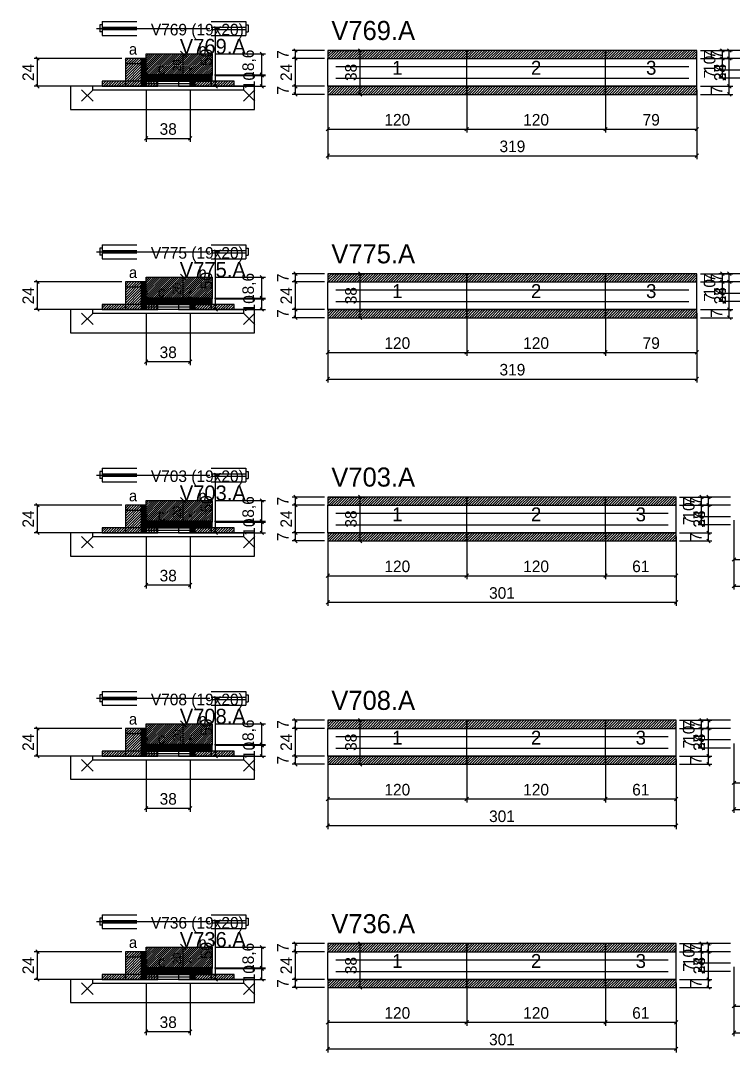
# Model space of a CAD drawing. Extents: x -9000 to 3070, y -6649 to 1250.
# Drawn here: x -69 to 548, y -6649 to -5757 of the extents above; entities that cross this region are included whole.
import ezdxf
from ezdxf.enums import TextEntityAlignment as Align

# ---------------------------------------------------------------- set-up
doc = ezdxf.new("R2010")
doc.units = 0
for name, color, linetype in [('5', 5, 'Continuous'), ('BARRA_ANCORAGEM', 126, 'Continuous'), ('barrote', 126, 'Continuous'), ('CONCRETO', 251, 'Continuous'), ('COTA', 241, 'Continuous'), ('Cota Seção (2x)', 241, 'Continuous'), ('detalhes', 7, 'Continuous'), ('Hachura', 251, 'Continuous'), ('HACHURACONCRETO', 251, 'Continuous'), ('Madeira', 126, 'Continuous'), ('NOMENCLATURA', 7, 'Continuous'), ('Painéis', 200, 'Continuous'), ('presilha', 224, 'Continuous'), ('SARR_2.2x7', 40, 'Continuous'), ('SARRAFO_2_2X7', 40, 'Continuous'), ('SCO-___-LAJ', 224, 'Continuous'), ('TENSOR', 224, 'Continuous'), ('Texto Seção', 7, 'Continuous')]:
    doc.layers.add(name, color=color, linetype=linetype)
doc.dimstyles.new('PAINEL', dxfattribs={"dimtxt": 10, "dimasz": 3, "dimexe": 3, "dimexo": 3, "dimgap": 3, "dimtad": 1, "dimblk": 'OBLIQUE', "dimblk1": 'OBLIQUE', "dimcen": 2.5, "dimclrd": 4, "dimclre": 4, "dimclrt": 240, "dimazin": 3, "dimtfac": 1, "dimtmove": 0, "dimatfit": 3})
doc.dimstyles.new('SECAO2X', dxfattribs={"dimtxt": 7, "dimasz": 5, "dimexe": 3, "dimexo": 3, "dimgap": 2, "dimtad": 3, "dimblk": 'OBLIQUE', "dimblk1": 'OBLIQUE', "dimcen": 2.5, "dimclrd": 4, "dimclre": 4, "dimclrt": 1, "dimazin": 3, "dimtfac": 1, "dimtmove": 0, "dimatfit": 3})

# ---------------------------------------------------------------- blocks, each defined once
blk = doc.blocks.new('PAR_ESQ')
for p, q in [((-1, -1), (1, 1)), ((-1, 1), (1, -1))]:
    blk.add_line(p, q)
blk = doc.blocks.new('PAR_FUNDO_ESQ')
for p, q in [((-1, -1), (1, 1)), ((-1, 1), (1, -1))]:
    blk.add_line(p, q)
blk = doc.blocks.new('PAR_FUNDO_DIR')
for p, q in [((-1, -1), (1, 1)), ((-1, 1), (1, -1))]:
    blk.add_line(p, q)
blk = doc.blocks.new('par_int_esq')
for p, q in [((-1, -1), (1, 1)), ((-1, 1), (1, -1))]:
    blk.add_line(p, q)
blk = doc.blocks.new('par_int_dir')
for p, q in [((-1, -1), (1, 1)), ((-1, 1), (1, -1))]:
    blk.add_line(p, q)
blk = doc.blocks.new('_OBLIQUE')
at = {"color": 0, "linetype": 'BYBLOCK'}
blk.add_line((-0.5, -0.5), (0.5, 0.5), dxfattribs=at)

msp = doc.modelspace()

# ---------------------------------------------------------------- hatches: boundary and pattern name
at = {"layer": 'COTA'}
h = msp.add_hatch(dxfattribs=at)
h.set_pattern_fill('ANSI31', scale=0.4)
h.paths.add_polyline_path([(40, -5806), (40, -5786), (97, -5786), (97, -5804.6), (78, -5804.6), (78, -5806)])
h = msp.add_hatch(dxfattribs=at)
h.set_pattern_fill('ANSI31', scale=0.5)
h.paths.add_polyline_path([(197, -5790), (317, -5790), (317, -5783), (197, -5783)])
h = msp.add_hatch(dxfattribs=at)
h.set_pattern_fill('ANSI31', scale=0.5)
h.paths.add_polyline_path([(317, -5790), (437, -5790), (437, -5783), (317, -5783)])
h = msp.add_hatch(dxfattribs=at)
h.set_pattern_fill('ANSI31', scale=0.5)
h.paths.add_polyline_path([(437, -5790), (516, -5790), (516, -5783), (437, -5783)])
h = msp.add_hatch(dxfattribs=at)
h.set_pattern_fill('ANSI31', scale=0.5)
h.paths.add_polyline_path([(197, -5821), (317, -5821), (317, -5814), (197, -5814)])
h = msp.add_hatch(dxfattribs=at)
h.set_pattern_fill('ANSI31', scale=0.5)
h.paths.add_polyline_path([(317, -5821), (437, -5821), (437, -5814), (317, -5814)])
h = msp.add_hatch(dxfattribs=at)
h.set_pattern_fill('ANSI31', scale=0.5)
h.paths.add_polyline_path([(437, -5821), (516, -5821), (516, -5814), (437, -5814)])
h = msp.add_hatch(dxfattribs=at)
h.set_pattern_fill('ANSI31', scale=0.4)
h.paths.add_polyline_path([(40, -5999), (40, -5979), (97, -5979), (97, -5997.6), (78, -5997.6), (78, -5999)])
h = msp.add_hatch(dxfattribs=at)
h.set_pattern_fill('ANSI31', scale=0.5)
h.paths.add_polyline_path([(197, -5983), (317, -5983), (317, -5976), (197, -5976)])
h = msp.add_hatch(dxfattribs=at)
h.set_pattern_fill('ANSI31', scale=0.5)
h.paths.add_polyline_path([(317, -5983), (437, -5983), (437, -5976), (317, -5976)])
h = msp.add_hatch(dxfattribs=at)
h.set_pattern_fill('ANSI31', scale=0.5)
h.paths.add_polyline_path([(437, -5983), (516, -5983), (516, -5976), (437, -5976)])
h = msp.add_hatch(dxfattribs=at)
h.set_pattern_fill('ANSI31', scale=0.5)
h.paths.add_polyline_path([(197, -6014), (317, -6014), (317, -6007), (197, -6007)])
h = msp.add_hatch(dxfattribs=at)
h.set_pattern_fill('ANSI31', scale=0.5)
h.paths.add_polyline_path([(317, -6014), (437, -6014), (437, -6007), (317, -6007)])
h = msp.add_hatch(dxfattribs=at)
h.set_pattern_fill('ANSI31', scale=0.5)
h.paths.add_polyline_path([(437, -6014), (516, -6014), (516, -6007), (437, -6007)])
h = msp.add_hatch(dxfattribs=at)
h.set_pattern_fill('ANSI31', scale=0.5)
h.paths.add_polyline_path([(197, -6176), (317, -6176), (317, -6169), (197, -6169)])
h = msp.add_hatch(dxfattribs=at)
h.set_pattern_fill('ANSI31', scale=0.5)
h.paths.add_polyline_path([(317, -6176), (437, -6176), (437, -6169), (317, -6169)])
h = msp.add_hatch(dxfattribs=at)
h.set_pattern_fill('ANSI31', scale=0.5)
h.paths.add_polyline_path([(437, -6176), (498, -6176), (498, -6169), (437, -6169)])
h = msp.add_hatch(dxfattribs=at)
h.set_pattern_fill('ANSI31', scale=0.4)
h.paths.add_polyline_path([(40, -6192), (40, -6172), (97, -6172), (97, -6190.6), (78, -6190.6), (78, -6192)])
h = msp.add_hatch(dxfattribs=at)
h.set_pattern_fill('ANSI31', scale=0.5)
h.paths.add_polyline_path([(197, -6207), (317, -6207), (317, -6200), (197, -6200)])
h = msp.add_hatch(dxfattribs=at)
h.set_pattern_fill('ANSI31', scale=0.5)
h.paths.add_polyline_path([(317, -6207), (437, -6207), (437, -6200), (317, -6200)])
h = msp.add_hatch(dxfattribs=at)
h.set_pattern_fill('ANSI31', scale=0.5)
h.paths.add_polyline_path([(437, -6207), (498, -6207), (498, -6200), (437, -6200)])
h = msp.add_hatch(dxfattribs=at)
h.set_pattern_fill('ANSI31', scale=0.4)
h.paths.add_polyline_path([(40, -6385), (40, -6365), (97, -6365), (97, -6383.6), (78, -6383.6), (78, -6385)])
h = msp.add_hatch(dxfattribs=at)
h.set_pattern_fill('ANSI31', scale=0.5)
h.paths.add_polyline_path([(197, -6369), (317, -6369), (317, -6362), (197, -6362)])
h = msp.add_hatch(dxfattribs=at)
h.set_pattern_fill('ANSI31', scale=0.5)
h.paths.add_polyline_path([(317, -6369), (437, -6369), (437, -6362), (317, -6362)])
h = msp.add_hatch(dxfattribs=at)
h.set_pattern_fill('ANSI31', scale=0.5)
h.paths.add_polyline_path([(437, -6369), (498, -6369), (498, -6362), (437, -6362)])
h = msp.add_hatch(dxfattribs=at)
h.set_pattern_fill('ANSI31', scale=0.5)
h.paths.add_polyline_path([(197, -6400), (317, -6400), (317, -6393), (197, -6393)])
h = msp.add_hatch(dxfattribs=at)
h.set_pattern_fill('ANSI31', scale=0.5)
h.paths.add_polyline_path([(317, -6400), (437, -6400), (437, -6393), (317, -6393)])
h = msp.add_hatch(dxfattribs=at)
h.set_pattern_fill('ANSI31', scale=0.5)
h.paths.add_polyline_path([(437, -6400), (498, -6400), (498, -6393), (437, -6393)])
h = msp.add_hatch(dxfattribs=at)
h.set_pattern_fill('ANSI31', scale=0.4)
h.paths.add_polyline_path([(40, -6578), (40, -6558), (97, -6558), (97, -6576.6), (78, -6576.6), (78, -6578)])
h = msp.add_hatch(dxfattribs=at)
h.set_pattern_fill('ANSI31', scale=0.5)
h.paths.add_polyline_path([(197, -6562), (317, -6562), (317, -6555), (197, -6555)])
h = msp.add_hatch(dxfattribs=at)
h.set_pattern_fill('ANSI31', scale=0.5)
h.paths.add_polyline_path([(317, -6562), (437, -6562), (437, -6555), (317, -6555)])
h = msp.add_hatch(dxfattribs=at)
h.set_pattern_fill('ANSI31', scale=0.5)
h.paths.add_polyline_path([(437, -6562), (498, -6562), (498, -6555), (437, -6555)])
h = msp.add_hatch(dxfattribs=at)
h.set_pattern_fill('ANSI31', scale=0.5)
h.paths.add_polyline_path([(197, -6593), (317, -6593), (317, -6586), (197, -6586)])
h = msp.add_hatch(dxfattribs=at)
h.set_pattern_fill('ANSI31', scale=0.5)
h.paths.add_polyline_path([(317, -6593), (437, -6593), (437, -6586), (317, -6586)])
h = msp.add_hatch(dxfattribs=at)
h.set_pattern_fill('ANSI31', scale=0.5)
h.paths.add_polyline_path([(437, -6593), (498, -6593), (498, -6586), (437, -6586)])
at = {"layer": 'Hachura'}
h = msp.add_hatch(dxfattribs=at)
h.set_pattern_fill('ANSI31', scale=0.5)
h.paths.add_polyline_path([(22, -5814), (36, -5814), (36, -5790), (22, -5790)])
h = msp.add_hatch(dxfattribs=at)
h.set_pattern_fill('ANSI31', scale=0.5)
h.paths.add_polyline_path([(22, -5794.4), (36, -5794.4), (36, -5790), (22, -5790)])
h = msp.add_hatch(dxfattribs=at)
h.set_pattern_fill('SOLID')
h.paths.add_polyline_path([(36, -5814), (40, -5814), (40, -5790), (36, -5790)])
h = msp.add_hatch(dxfattribs=at)
h.set_pattern_fill('SOLID')
h.paths.add_polyline_path([(78, -5814), (82, -5814), (82, -5804), (78, -5804)])
h = msp.add_hatch(dxfattribs=at)
h.set_pattern_fill('SOLID')
h.paths.add_polyline_path([(78, -5804), (97, -5804), (97, -5810), (78, -5810)])
h = msp.add_hatch(dxfattribs=at)
h.set_pattern_fill('ANSI31', scale=0.5)
h.paths.add_polyline_path([(82, -5814), (96, -5814), (96, -5804), (82, -5804)])
h = msp.add_hatch(dxfattribs=at)
h.set_pattern_fill('ANSI31', scale=0.5)
h.paths.add_polyline_path([(82, -5808.4), (96, -5808.4), (96, -5804), (82, -5804)])
h = msp.add_hatch(dxfattribs=at)
h.set_pattern_fill('ANSI31', scale=0.5)
h.paths.add_polyline_path([(2, -5814), (22, -5814), (22, -5809.6), (2, -5809.6)])
h = msp.add_hatch(dxfattribs=at)
h.set_pattern_fill('SOLID')
h.paths.add_polyline_path([(40, -5809.6), (78, -5809.6), (78, -5806), (40, -5806)])
h = msp.add_hatch(dxfattribs=at)
h.set_pattern_fill('ANSI31', scale=0.5)
h.paths.add_polyline_path([(40, -5814), (50, -5814), (50, -5809.6), (40, -5809.6)])
h = msp.add_hatch(dxfattribs=at)
h.set_pattern_fill('ANSI31', scale=0.5)
h.paths.add_polyline_path([(96, -5814), (116, -5814), (116, -5809.6), (96, -5809.6)])
h = msp.add_hatch(dxfattribs=at)
h.set_pattern_fill('ANSI31', scale=0.5)
h.paths.add_polyline_path([(22, -6007), (36, -6007), (36, -5983), (22, -5983)])
h = msp.add_hatch(dxfattribs=at)
h.set_pattern_fill('ANSI31', scale=0.5)
h.paths.add_polyline_path([(22, -5987.4), (36, -5987.4), (36, -5983), (22, -5983)])
h = msp.add_hatch(dxfattribs=at)
h.set_pattern_fill('SOLID')
h.paths.add_polyline_path([(36, -6007), (40, -6007), (40, -5983), (36, -5983)])
h = msp.add_hatch(dxfattribs=at)
h.set_pattern_fill('SOLID')
h.paths.add_polyline_path([(40, -6002.6), (78, -6002.6), (78, -5999), (40, -5999)])
h = msp.add_hatch(dxfattribs=at)
h.set_pattern_fill('SOLID')
h.paths.add_polyline_path([(78, -6007), (82, -6007), (82, -5997), (78, -5997)])
h = msp.add_hatch(dxfattribs=at)
h.set_pattern_fill('SOLID')
h.paths.add_polyline_path([(78, -5997), (97, -5997), (97, -6003), (78, -6003)])
h = msp.add_hatch(dxfattribs=at)
h.set_pattern_fill('ANSI31', scale=0.5)
h.paths.add_polyline_path([(82, -6007), (96, -6007), (96, -5997), (82, -5997)])
h = msp.add_hatch(dxfattribs=at)
h.set_pattern_fill('ANSI31', scale=0.5)
h.paths.add_polyline_path([(82, -6001.4), (96, -6001.4), (96, -5997), (82, -5997)])
h = msp.add_hatch(dxfattribs=at)
h.set_pattern_fill('ANSI31', scale=0.5)
h.paths.add_polyline_path([(2, -6007), (22, -6007), (22, -6002.6), (2, -6002.6)])
h = msp.add_hatch(dxfattribs=at)
h.set_pattern_fill('ANSI31', scale=0.5)
h.paths.add_polyline_path([(40, -6007), (50, -6007), (50, -6002.6), (40, -6002.6)])
h = msp.add_hatch(dxfattribs=at)
h.set_pattern_fill('ANSI31', scale=0.5)
h.paths.add_polyline_path([(96, -6007), (116, -6007), (116, -6002.6), (96, -6002.6)])
h = msp.add_hatch(dxfattribs=at)
h.set_pattern_fill('ANSI31', scale=0.5)
h.paths.add_polyline_path([(22, -6200), (36, -6200), (36, -6176), (22, -6176)])
h = msp.add_hatch(dxfattribs=at)
h.set_pattern_fill('ANSI31', scale=0.5)
h.paths.add_polyline_path([(22, -6180.4), (36, -6180.4), (36, -6176), (22, -6176)])
h = msp.add_hatch(dxfattribs=at)
h.set_pattern_fill('SOLID')
h.paths.add_polyline_path([(36, -6200), (40, -6200), (40, -6176), (36, -6176)])
h = msp.add_hatch(dxfattribs=at)
h.set_pattern_fill('ANSI31', scale=0.5)
h.paths.add_polyline_path([(2, -6200), (22, -6200), (22, -6195.6), (2, -6195.6)])
h = msp.add_hatch(dxfattribs=at)
h.set_pattern_fill('SOLID')
h.paths.add_polyline_path([(40, -6195.6), (78, -6195.6), (78, -6192), (40, -6192)])
h = msp.add_hatch(dxfattribs=at)
h.set_pattern_fill('ANSI31', scale=0.5)
h.paths.add_polyline_path([(40, -6200), (50, -6200), (50, -6195.6), (40, -6195.6)])
h = msp.add_hatch(dxfattribs=at)
h.set_pattern_fill('SOLID')
h.paths.add_polyline_path([(78, -6200), (82, -6200), (82, -6190), (78, -6190)])
h = msp.add_hatch(dxfattribs=at)
h.set_pattern_fill('SOLID')
h.paths.add_polyline_path([(78, -6190), (97, -6190), (97, -6196), (78, -6196)])
h = msp.add_hatch(dxfattribs=at)
h.set_pattern_fill('ANSI31', scale=0.5)
h.paths.add_polyline_path([(82, -6200), (96, -6200), (96, -6190), (82, -6190)])
h = msp.add_hatch(dxfattribs=at)
h.set_pattern_fill('ANSI31', scale=0.5)
h.paths.add_polyline_path([(82, -6194.4), (96, -6194.4), (96, -6190), (82, -6190)])
h = msp.add_hatch(dxfattribs=at)
h.set_pattern_fill('ANSI31', scale=0.5)
h.paths.add_polyline_path([(96, -6200), (116, -6200), (116, -6195.6), (96, -6195.6)])
h = msp.add_hatch(dxfattribs=at)
h.set_pattern_fill('ANSI31', scale=0.5)
h.paths.add_polyline_path([(22, -6393), (36, -6393), (36, -6369), (22, -6369)])
h = msp.add_hatch(dxfattribs=at)
h.set_pattern_fill('ANSI31', scale=0.5)
h.paths.add_polyline_path([(22, -6373.4), (36, -6373.4), (36, -6369), (22, -6369)])
h = msp.add_hatch(dxfattribs=at)
h.set_pattern_fill('SOLID')
h.paths.add_polyline_path([(36, -6393), (40, -6393), (40, -6369), (36, -6369)])
h = msp.add_hatch(dxfattribs=at)
h.set_pattern_fill('SOLID')
h.paths.add_polyline_path([(78, -6393), (82, -6393), (82, -6383), (78, -6383)])
h = msp.add_hatch(dxfattribs=at)
h.set_pattern_fill('SOLID')
h.paths.add_polyline_path([(78, -6383), (97, -6383), (97, -6389), (78, -6389)])
h = msp.add_hatch(dxfattribs=at)
h.set_pattern_fill('ANSI31', scale=0.5)
h.paths.add_polyline_path([(82, -6393), (96, -6393), (96, -6383), (82, -6383)])
h = msp.add_hatch(dxfattribs=at)
h.set_pattern_fill('ANSI31', scale=0.5)
h.paths.add_polyline_path([(82, -6387.4), (96, -6387.4), (96, -6383), (82, -6383)])
h = msp.add_hatch(dxfattribs=at)
h.set_pattern_fill('ANSI31', scale=0.5)
h.paths.add_polyline_path([(2, -6393), (22, -6393), (22, -6388.6), (2, -6388.6)])
h = msp.add_hatch(dxfattribs=at)
h.set_pattern_fill('SOLID')
h.paths.add_polyline_path([(40, -6388.6), (78, -6388.6), (78, -6385), (40, -6385)])
h = msp.add_hatch(dxfattribs=at)
h.set_pattern_fill('ANSI31', scale=0.5)
h.paths.add_polyline_path([(40, -6393), (50, -6393), (50, -6388.6), (40, -6388.6)])
h = msp.add_hatch(dxfattribs=at)
h.set_pattern_fill('ANSI31', scale=0.5)
h.paths.add_polyline_path([(96, -6393), (116, -6393), (116, -6388.6), (96, -6388.6)])
h = msp.add_hatch(dxfattribs=at)
h.set_pattern_fill('ANSI31', scale=0.5)
h.paths.add_polyline_path([(22, -6586), (36, -6586), (36, -6562), (22, -6562)])
h = msp.add_hatch(dxfattribs=at)
h.set_pattern_fill('ANSI31', scale=0.5)
h.paths.add_polyline_path([(22, -6566.4), (36, -6566.4), (36, -6562), (22, -6562)])
h = msp.add_hatch(dxfattribs=at)
h.set_pattern_fill('SOLID')
h.paths.add_polyline_path([(36, -6586), (40, -6586), (40, -6562), (36, -6562)])
h = msp.add_hatch(dxfattribs=at)
h.set_pattern_fill('SOLID')
h.paths.add_polyline_path([(40, -6581.6), (78, -6581.6), (78, -6578), (40, -6578)])
h = msp.add_hatch(dxfattribs=at)
h.set_pattern_fill('SOLID')
h.paths.add_polyline_path([(78, -6586), (82, -6586), (82, -6576), (78, -6576)])
h = msp.add_hatch(dxfattribs=at)
h.set_pattern_fill('SOLID')
h.paths.add_polyline_path([(78, -6576), (97, -6576), (97, -6582), (78, -6582)])
h = msp.add_hatch(dxfattribs=at)
h.set_pattern_fill('ANSI31', scale=0.5)
h.paths.add_polyline_path([(82, -6586), (96, -6586), (96, -6576), (82, -6576)])
h = msp.add_hatch(dxfattribs=at)
h.set_pattern_fill('ANSI31', scale=0.5)
h.paths.add_polyline_path([(82, -6580.4), (96, -6580.4), (96, -6576), (82, -6576)])
h = msp.add_hatch(dxfattribs=at)
h.set_pattern_fill('ANSI31', scale=0.5)
h.paths.add_polyline_path([(2, -6586), (22, -6586), (22, -6581.6), (2, -6581.6)])
h = msp.add_hatch(dxfattribs=at)
h.set_pattern_fill('ANSI31', scale=0.5)
h.paths.add_polyline_path([(40, -6586), (50, -6586), (50, -6581.6), (40, -6581.6)])
h = msp.add_hatch(dxfattribs=at)
h.set_pattern_fill('ANSI31', scale=0.5)
h.paths.add_polyline_path([(96, -6586), (116, -6586), (116, -6581.6), (96, -6581.6)])
at = {"layer": 'HACHURACONCRETO'}
h = msp.add_hatch(dxfattribs=at)
h.set_pattern_fill('ANSI31', scale=0.3)
h.paths.add_polyline_path([(40, -5809.6), (78, -5809.6), (78, -5804), (40, -5804)])
h = msp.add_hatch(dxfattribs=at)
h.set_pattern_fill('ANSI31', scale=0.3)
h.paths.add_polyline_path([(40, -6002.6), (78, -6002.6), (78, -5997), (40, -5997)])
h = msp.add_hatch(dxfattribs=at)
h.set_pattern_fill('ANSI31', scale=0.3)
h.paths.add_polyline_path([(40, -6195.6), (78, -6195.6), (78, -6190), (40, -6190)])
h = msp.add_hatch(dxfattribs=at)
h.set_pattern_fill('ANSI31', scale=0.3)
h.paths.add_polyline_path([(40, -6388.6), (78, -6388.6), (78, -6383), (40, -6383)])
h = msp.add_hatch(dxfattribs=at)
h.set_pattern_fill('ANSI31', scale=0.3)
h.paths.add_polyline_path([(40, -6581.6), (78, -6581.6), (78, -6576), (40, -6576)])

# ---------------------------------------------------------------- linework, layer by layer
for p, q in [((2, -5758), (32, -5758)), ((2, -5758), (2, -5770)), ((96, -5758), (126, -5758)), ((126, -5758), (126, -5770)), ((0, -5761), (0, -5767)), ((2, -5761), (0, -5761)), ((2, -5767), (0, -5767)), ((2, -5763), (32, -5763)), ((2, -5765), (32, -5765)), ((96, -5763), (126, -5763)), ((96, -5765), (126, -5765)), ((126, -5761), (128, -5761)), ((126, -5767), (128, -5767)), ((128, -5761), (128, -5767)), ((2, -5770), (32, -5770)), ((96, -5770), (126, -5770)), ((0, -5954), (0, -5960)), ((2, -5954), (0, -5954)), ((2, -5951), (32, -5951)), ((2, -5951), (2, -5963)), ((2, -5956), (32, -5956)), ((96, -5951), (126, -5951)), ((96, -5956), (126, -5956)), ((126, -5951), (126, -5963)), ((126, -5954), (128, -5954)), ((128, -5954), (128, -5960)), ((2, -5960), (0, -5960)), ((2, -5958), (32, -5958)), ((2, -5963), (32, -5963)), ((96, -5958), (126, -5958)), ((96, -5963), (126, -5963)), ((126, -5960), (128, -5960)), ((2, -6144), (32, -6144)), ((2, -6144), (2, -6156)), ((96, -6144), (126, -6144)), ((126, -6144), (126, -6156)), ((0, -6147), (0, -6153)), ((2, -6147), (0, -6147)), ((2, -6153), (0, -6153)), ((2, -6149), (32, -6149)), ((2, -6151), (32, -6151)), ((96, -6149), (126, -6149)), ((96, -6151), (126, -6151)), ((126, -6147), (128, -6147)), ((126, -6153), (128, -6153)), ((128, -6147), (128, -6153)), ((2, -6156), (32, -6156)), ((96, -6156), (126, -6156)), ((0, -6340), (0, -6346)), ((2, -6340), (0, -6340)), ((2, -6337), (32, -6337)), ((2, -6337), (2, -6349)), ((96, -6337), (126, -6337)), ((126, -6337), (126, -6349)), ((126, -6340), (128, -6340)), ((128, -6340), (128, -6346)), ((2, -6346), (0, -6346)), ((2, -6342), (32, -6342)), ((2, -6344), (32, -6344)), ((2, -6349), (32, -6349)), ((96, -6342), (126, -6342)), ((96, -6344), (126, -6344)), ((96, -6349), (126, -6349)), ((126, -6346), (128, -6346)), ((0, -6533), (0, -6539)), ((2, -6533), (0, -6533)), ((2, -6530), (32, -6530)), ((2, -6530), (2, -6542)), ((2, -6535), (32, -6535)), ((96, -6530), (126, -6530)), ((96, -6535), (126, -6535)), ((126, -6530), (126, -6542)), ((126, -6533), (128, -6533)), ((128, -6533), (128, -6539)), ((2, -6539), (0, -6539)), ((2, -6537), (32, -6537)), ((2, -6542), (32, -6542)), ((96, -6537), (126, -6537)), ((96, -6542), (126, -6542)), ((126, -6539), (128, -6539))]:
    msp.add_line(p, q)
at = {"layer": 'BARRA_ANCORAGEM'}
for p, q in [((40, -5806.3), (78, -5806.3)), ((40, -5808.3), (40, -5806.3)), ((40, -5808.3), (78, -5808.3)), ((40, -5809.7), (78, -5809.7)), ((40, -5811.7), (40, -5809.7)), ((40, -5811.7), (78, -5811.7)), ((78, -5808.3), (78, -5806.3)), ((78, -5811.7), (78, -5809.7)), ((40, -5999.3), (78, -5999.3)), ((40, -6001.3), (40, -5999.3)), ((40, -6001.3), (78, -6001.3)), ((78, -6001.3), (78, -5999.3)), ((40, -6002.7), (78, -6002.7)), ((40, -6004.7), (40, -6002.7)), ((40, -6004.7), (78, -6004.7)), ((78, -6004.7), (78, -6002.7)), ((40, -6192.3), (78, -6192.3)), ((40, -6194.3), (40, -6192.3)), ((40, -6194.3), (78, -6194.3)), ((40, -6195.7), (78, -6195.7)), ((40, -6197.7), (40, -6195.7)), ((78, -6194.3), (78, -6192.3)), ((78, -6197.7), (78, -6195.7)), ((40, -6197.7), (78, -6197.7)), ((40, -6385.3), (78, -6385.3)), ((40, -6387.3), (40, -6385.3)), ((40, -6387.3), (78, -6387.3)), ((40, -6388.7), (78, -6388.7)), ((40, -6390.7), (40, -6388.7)), ((40, -6390.7), (78, -6390.7)), ((78, -6387.3), (78, -6385.3)), ((78, -6390.7), (78, -6388.7)), ((40, -6578.3), (78, -6578.3)), ((40, -6580.3), (40, -6578.3)), ((40, -6580.3), (78, -6580.3)), ((78, -6580.3), (78, -6578.3)), ((40, -6581.7), (78, -6581.7)), ((40, -6583.7), (40, -6581.7)), ((40, -6583.7), (78, -6583.7)), ((78, -6583.7), (78, -6581.7))]:
    msp.add_line(p, q, dxfattribs=at)
at = {"layer": 'barrote'}
for points in [[(-25.5, -5834), (133.5, -5834), (133.5, -5814), (-25.5, -5814)], [(-25.5, -6027), (133.5, -6027), (133.5, -6007), (-25.5, -6007)], [(-25.5, -6220), (133.5, -6220), (133.5, -6200), (-25.5, -6200)], [(-25.5, -6413), (133.5, -6413), (133.5, -6393), (-25.5, -6393)], [(-25.5, -6606), (133.5, -6606), (133.5, -6586), (-25.5, -6586)]]:
    msp.add_lwpolyline(points, close=True, dxfattribs=at)
at = {"layer": 'CONCRETO'}
for points in [[(40, -5806), (40, -5786), (97, -5786), (97, -5804.6), (78, -5804.6), (78, -5806)], [(40, -5999), (40, -5979), (97, -5979), (97, -5997.6), (78, -5997.6), (78, -5999)], [(40, -6192), (40, -6172), (97, -6172), (97, -6190.6), (78, -6190.6), (78, -6192)], [(40, -6385), (40, -6365), (97, -6365), (97, -6383.6), (78, -6383.6), (78, -6385)], [(40, -6578), (40, -6558), (97, -6558), (97, -6576.6), (78, -6576.6), (78, -6578)]]:
    msp.add_lwpolyline(points, close=True, dxfattribs=at)
at = {"layer": 'HACHURACONCRETO'}
for points in [[(40, -5809.6), (78, -5809.6), (78, -5804), (40, -5804)], [(40, -6002.6), (78, -6002.6), (78, -5997), (40, -5997)], [(40, -6195.6), (78, -6195.6), (78, -6190), (40, -6190)], [(40, -6388.6), (78, -6388.6), (78, -6383), (40, -6383)], [(40, -6581.6), (78, -6581.6), (78, -6576), (40, -6576)]]:
    msp.add_lwpolyline(points, close=True, dxfattribs=at)
at = {"layer": 'Madeira'}
for points in [[(22, -5814), (36, -5814), (36, -5790), (22, -5790)], [(22, -5794.4), (36, -5794.4), (36, -5790), (22, -5790)], [(82, -5814), (96, -5814), (96, -5804), (82, -5804)], [(82, -5808.4), (96, -5808.4), (96, -5804), (82, -5804)], [(2, -5814), (22, -5814), (22, -5809.6), (2, -5809.6)], [(22, -5814), (36, -5814), (36, -5809.6), (22, -5809.6)], [(40, -5814), (50, -5814), (50, -5809.6), (40, -5809.6)], [(68, -5814), (78, -5814), (78, -5809.6), (68, -5809.6)], [(96, -5814), (116, -5814), (116, -5809.6), (96, -5809.6)], [(22, -6007), (36, -6007), (36, -5983), (22, -5983)], [(22, -5987.4), (36, -5987.4), (36, -5983), (22, -5983)], [(82, -6007), (96, -6007), (96, -5997), (82, -5997)], [(82, -6001.4), (96, -6001.4), (96, -5997), (82, -5997)], [(2, -6007), (22, -6007), (22, -6002.6), (2, -6002.6)], [(22, -6007), (36, -6007), (36, -6002.6), (22, -6002.6)], [(40, -6007), (50, -6007), (50, -6002.6), (40, -6002.6)], [(68, -6007), (78, -6007), (78, -6002.6), (68, -6002.6)], [(96, -6007), (116, -6007), (116, -6002.6), (96, -6002.6)], [(22, -6200), (36, -6200), (36, -6176), (22, -6176)], [(22, -6180.4), (36, -6180.4), (36, -6176), (22, -6176)], [(2, -6200), (22, -6200), (22, -6195.6), (2, -6195.6)], [(22, -6200), (36, -6200), (36, -6195.6), (22, -6195.6)], [(40, -6200), (50, -6200), (50, -6195.6), (40, -6195.6)], [(68, -6200), (78, -6200), (78, -6195.6), (68, -6195.6)], [(82, -6200), (96, -6200), (96, -6190), (82, -6190)], [(82, -6194.4), (96, -6194.4), (96, -6190), (82, -6190)], [(96, -6200), (116, -6200), (116, -6195.6), (96, -6195.6)], [(22, -6393), (36, -6393), (36, -6369), (22, -6369)], [(22, -6373.4), (36, -6373.4), (36, -6369), (22, -6369)], [(82, -6393), (96, -6393), (96, -6383), (82, -6383)], [(82, -6387.4), (96, -6387.4), (96, -6383), (82, -6383)], [(2, -6393), (22, -6393), (22, -6388.6), (2, -6388.6)], [(22, -6393), (36, -6393), (36, -6388.6), (22, -6388.6)], [(40, -6393), (50, -6393), (50, -6388.6), (40, -6388.6)], [(68, -6393), (78, -6393), (78, -6388.6), (68, -6388.6)], [(96, -6393), (116, -6393), (116, -6388.6), (96, -6388.6)], [(22, -6586), (36, -6586), (36, -6562), (22, -6562)], [(22, -6566.4), (36, -6566.4), (36, -6562), (22, -6562)], [(82, -6586), (96, -6586), (96, -6576), (82, -6576)], [(82, -6580.4), (96, -6580.4), (96, -6576), (82, -6576)], [(2, -6586), (22, -6586), (22, -6581.6), (2, -6581.6)], [(22, -6586), (36, -6586), (36, -6581.6), (22, -6581.6)], [(40, -6586), (50, -6586), (50, -6581.6), (40, -6581.6)], [(68, -6586), (78, -6586), (78, -6581.6), (68, -6581.6)], [(96, -6586), (116, -6586), (116, -6581.6), (96, -6581.6)]]:
    msp.add_lwpolyline(points, close=True, dxfattribs=at)
at = {"layer": 'Painéis'}
for p, q in [((197, -5790), (317, -5790)), ((197, -5814), (197, -5790)), ((317, -5814), (317, -5790)), ((317, -5814), (317, -5790)), ((317, -5790), (437, -5790)), ((317, -5814), (317, -5790)), ((437, -5814), (437, -5790)), ((437, -5814), (437, -5790)), ((437, -5790), (516, -5790)), ((437, -5814), (437, -5790)), ((516, -5814), (516, -5790)), ((197, -5814), (317, -5814)), ((317, -5814), (437, -5814)), ((437, -5814), (516, -5814)), ((197, -5983), (317, -5983)), ((197, -6007), (197, -5983)), ((317, -6007), (317, -5983)), ((317, -6007), (317, -5983)), ((317, -5983), (437, -5983)), ((317, -6007), (317, -5983)), ((437, -6007), (437, -5983)), ((437, -6007), (437, -5983)), ((437, -5983), (516, -5983)), ((437, -6007), (437, -5983)), ((516, -6007), (516, -5983)), ((197, -6007), (317, -6007)), ((317, -6007), (437, -6007)), ((437, -6007), (516, -6007)), ((197, -6176), (317, -6176)), ((197, -6200), (197, -6176)), ((317, -6200), (317, -6176)), ((317, -6200), (317, -6176)), ((317, -6176), (437, -6176)), ((317, -6200), (317, -6176)), ((437, -6200), (437, -6176)), ((437, -6200), (437, -6176)), ((437, -6176), (498, -6176)), ((437, -6200), (437, -6176)), ((498, -6200), (498, -6176)), ((197, -6200), (317, -6200)), ((317, -6200), (437, -6200)), ((437, -6200), (498, -6200)), ((197, -6369), (317, -6369)), ((197, -6393), (197, -6369)), ((317, -6393), (317, -6369)), ((317, -6393), (317, -6369)), ((317, -6369), (437, -6369)), ((317, -6393), (317, -6369)), ((437, -6393), (437, -6369)), ((437, -6393), (437, -6369)), ((437, -6369), (498, -6369)), ((437, -6393), (437, -6369)), ((498, -6393), (498, -6369)), ((197, -6393), (317, -6393)), ((317, -6393), (437, -6393)), ((437, -6393), (498, -6393)), ((197, -6562), (317, -6562)), ((197, -6586), (197, -6562)), ((317, -6586), (317, -6562)), ((317, -6586), (317, -6562)), ((317, -6562), (437, -6562)), ((317, -6586), (317, -6562)), ((437, -6586), (437, -6562)), ((437, -6586), (437, -6562)), ((437, -6562), (498, -6562)), ((437, -6586), (437, -6562)), ((498, -6586), (498, -6562)), ((197, -6586), (317, -6586)), ((317, -6586), (437, -6586)), ((437, -6586), (498, -6586))]:
    msp.add_line(p, q, dxfattribs=at)
for points in [[(36, -5814), (40, -5814), (40, -5790), (36, -5790)], [(78, -5814), (82, -5814), (82, -5804), (78, -5804)], [(78, -5804), (97, -5804), (97, -5804.6), (78, -5804.6)], [(40, -5809.6), (78, -5809.6), (78, -5806), (40, -5806)], [(36, -6007), (40, -6007), (40, -5983), (36, -5983)], [(40, -6002.6), (78, -6002.6), (78, -5999), (40, -5999)], [(78, -6007), (82, -6007), (82, -5997), (78, -5997)], [(78, -5997), (97, -5997), (97, -5997.6), (78, -5997.6)], [(36, -6200), (40, -6200), (40, -6176), (36, -6176)], [(40, -6195.6), (78, -6195.6), (78, -6192), (40, -6192)], [(78, -6200), (82, -6200), (82, -6190), (78, -6190)], [(78, -6190), (97, -6190), (97, -6190.6), (78, -6190.6)], [(36, -6393), (40, -6393), (40, -6369), (36, -6369)], [(78, -6393), (82, -6393), (82, -6383), (78, -6383)], [(78, -6383), (97, -6383), (97, -6383.6), (78, -6383.6)], [(40, -6388.6), (78, -6388.6), (78, -6385), (40, -6385)], [(36, -6586), (40, -6586), (40, -6562), (36, -6562)], [(40, -6581.6), (78, -6581.6), (78, -6578), (40, -6578)], [(78, -6586), (82, -6586), (82, -6576), (78, -6576)], [(78, -6576), (97, -6576), (97, -6576.6), (78, -6576.6)]]:
    msp.add_lwpolyline(points, close=True, dxfattribs=at)
at = {"layer": 'presilha'}
for p, q in [((-16, -5827), (-6, -5817)), ((-16, -5817), (-6, -5827)), ((124, -5827), (134, -5817)), ((124, -5817), (134, -5827)), ((-16, -6020), (-6, -6010)), ((-16, -6010), (-6, -6020)), ((124, -6020), (134, -6010)), ((124, -6010), (134, -6020)), ((-16, -6213), (-6, -6203)), ((-16, -6203), (-6, -6213)), ((124, -6213), (134, -6203)), ((124, -6203), (134, -6213)), ((-16, -6406), (-6, -6396)), ((-16, -6396), (-6, -6406)), ((124, -6406), (134, -6396)), ((124, -6396), (134, -6406)), ((-16, -6599), (-6, -6589)), ((-16, -6589), (-6, -6599)), ((124, -6599), (134, -6589)), ((124, -6589), (134, -6599))]:
    msp.add_line(p, q, dxfattribs=at)
at = {"layer": 'SARR_2.2x7'}
for points in [[(204, -5797), (317, -5797)], [(204, -5797), (317, -5797)], [(317, -5797), (437, -5797)], [(317, -5797), (437, -5797)], [(437, -5797), (509, -5797)], [(437, -5797), (509, -5797)], [(204, -5807), (317, -5807)], [(204, -5807), (317, -5807)], [(317, -5807), (437, -5807)], [(317, -5807), (437, -5807)], [(437, -5807), (509, -5807)], [(437, -5807), (509, -5807)], [(204, -5990), (317, -5990)], [(204, -5990), (317, -5990)], [(317, -5990), (437, -5990)], [(317, -5990), (437, -5990)], [(437, -5990), (509, -5990)], [(437, -5990), (509, -5990)], [(204, -6000), (317, -6000)], [(204, -6000), (317, -6000)], [(317, -6000), (437, -6000)], [(317, -6000), (437, -6000)], [(437, -6000), (509, -6000)], [(437, -6000), (509, -6000)], [(204, -6183), (317, -6183)], [(204, -6183), (317, -6183)], [(317, -6183), (437, -6183)], [(317, -6183), (437, -6183)], [(437, -6183), (491, -6183)], [(437, -6183), (491, -6183)], [(204, -6193), (317, -6193)], [(204, -6193), (317, -6193)], [(317, -6193), (437, -6193)], [(317, -6193), (437, -6193)], [(437, -6193), (491, -6193)], [(437, -6193), (491, -6193)], [(204, -6376), (317, -6376)], [(204, -6376), (317, -6376)], [(317, -6376), (437, -6376)], [(317, -6376), (437, -6376)], [(437, -6376), (491, -6376)], [(437, -6376), (491, -6376)], [(204, -6386), (317, -6386)], [(204, -6386), (317, -6386)], [(317, -6386), (437, -6386)], [(317, -6386), (437, -6386)], [(437, -6386), (491, -6386)], [(437, -6386), (491, -6386)], [(204, -6569), (317, -6569)], [(204, -6569), (317, -6569)], [(317, -6569), (437, -6569)], [(317, -6569), (437, -6569)], [(437, -6569), (491, -6569)], [(437, -6569), (491, -6569)], [(204, -6579), (317, -6579)], [(204, -6579), (317, -6579)], [(317, -6579), (437, -6579)], [(317, -6579), (437, -6579)], [(437, -6579), (491, -6579)], [(437, -6579), (491, -6579)]]:
    msp.add_lwpolyline(points, dxfattribs=at)
at = {"layer": 'SARRAFO_2_2X7'}
for p, q in [((36, -5799.2), (36, -5794.8)), ((36, -5794.8), (40, -5794.8)), ((40, -5799.2), (40, -5794.8)), ((36, -5799.2), (40, -5799.2)), ((36, -5809.2), (36, -5804.8)), ((36, -5804.8), (40, -5804.8)), ((40, -5809.2), (40, -5804.8)), ((36, -5809.2), (40, -5809.2)), ((78, -5811.2), (78, -5806.8)), ((78, -5806.8), (82, -5806.8)), ((78, -5811.2), (82, -5811.2)), ((82, -5811.2), (82, -5806.8)), ((36, -5992.2), (36, -5987.8)), ((36, -5987.8), (40, -5987.8)), ((36, -5992.2), (40, -5992.2)), ((40, -5992.2), (40, -5987.8)), ((36, -6002.2), (36, -5997.8)), ((36, -5997.8), (40, -5997.8)), ((40, -6002.2), (40, -5997.8)), ((78, -6004.2), (78, -5999.8)), ((78, -5999.8), (82, -5999.8)), ((82, -6004.2), (82, -5999.8)), ((36, -6002.2), (40, -6002.2)), ((78, -6004.2), (82, -6004.2)), ((36, -6185.2), (36, -6180.8)), ((36, -6180.8), (40, -6180.8)), ((36, -6185.2), (40, -6185.2)), ((40, -6185.2), (40, -6180.8)), ((36, -6195.2), (36, -6190.8)), ((36, -6190.8), (40, -6190.8)), ((36, -6195.2), (40, -6195.2)), ((40, -6195.2), (40, -6190.8)), ((78, -6197.2), (78, -6192.8)), ((78, -6192.8), (82, -6192.8)), ((78, -6197.2), (82, -6197.2)), ((82, -6197.2), (82, -6192.8)), ((36, -6378.2), (36, -6373.8)), ((36, -6373.8), (40, -6373.8)), ((40, -6378.2), (40, -6373.8)), ((36, -6378.2), (40, -6378.2)), ((36, -6388.2), (36, -6383.8)), ((36, -6383.8), (40, -6383.8)), ((40, -6388.2), (40, -6383.8)), ((36, -6388.2), (40, -6388.2)), ((78, -6390.2), (78, -6385.8)), ((78, -6385.8), (82, -6385.8)), ((78, -6390.2), (82, -6390.2)), ((82, -6390.2), (82, -6385.8)), ((36, -6571.2), (36, -6566.8)), ((36, -6566.8), (40, -6566.8)), ((36, -6571.2), (40, -6571.2)), ((40, -6571.2), (40, -6566.8)), ((36, -6581.2), (36, -6576.8)), ((36, -6576.8), (40, -6576.8)), ((40, -6581.2), (40, -6576.8)), ((78, -6583.2), (78, -6578.8)), ((78, -6578.8), (82, -6578.8)), ((82, -6583.2), (82, -6578.8)), ((36, -6581.2), (40, -6581.2)), ((78, -6583.2), (82, -6583.2))]:
    msp.add_line(p, q, dxfattribs=at)
at = {"layer": 'SCO-___-LAJ'}
for points in [[(197, -5790), (317, -5790), (317, -5783), (197, -5783)], [(317, -5790), (437, -5790), (437, -5783), (317, -5783)], [(437, -5790), (516, -5790), (516, -5783), (437, -5783)], [(-6.5, -5817.2), (124.5, -5817.2), (124.5, -5814), (-6.5, -5814)], [(197, -5821), (317, -5821), (317, -5814), (197, -5814)], [(317, -5821), (437, -5821), (437, -5814), (317, -5814)], [(437, -5821), (516, -5821), (516, -5814), (437, -5814)], [(197, -5983), (317, -5983), (317, -5976), (197, -5976)], [(317, -5983), (437, -5983), (437, -5976), (317, -5976)], [(437, -5983), (516, -5983), (516, -5976), (437, -5976)], [(-6.5, -6010.2), (124.5, -6010.2), (124.5, -6007), (-6.5, -6007)], [(197, -6014), (317, -6014), (317, -6007), (197, -6007)], [(317, -6014), (437, -6014), (437, -6007), (317, -6007)], [(437, -6014), (516, -6014), (516, -6007), (437, -6007)], [(197, -6176), (317, -6176), (317, -6169), (197, -6169)], [(317, -6176), (437, -6176), (437, -6169), (317, -6169)], [(437, -6176), (498, -6176), (498, -6169), (437, -6169)], [(-6.5, -6203.2), (124.5, -6203.2), (124.5, -6200), (-6.5, -6200)], [(197, -6207), (317, -6207), (317, -6200), (197, -6200)], [(317, -6207), (437, -6207), (437, -6200), (317, -6200)], [(437, -6207), (498, -6207), (498, -6200), (437, -6200)], [(197, -6369), (317, -6369), (317, -6362), (197, -6362)], [(317, -6369), (437, -6369), (437, -6362), (317, -6362)], [(437, -6369), (498, -6369), (498, -6362), (437, -6362)], [(-6.5, -6396.2), (124.5, -6396.2), (124.5, -6393), (-6.5, -6393)], [(197, -6400), (317, -6400), (317, -6393), (197, -6393)], [(317, -6400), (437, -6400), (437, -6393), (317, -6393)], [(437, -6400), (498, -6400), (498, -6393), (437, -6393)], [(197, -6562), (317, -6562), (317, -6555), (197, -6555)], [(317, -6562), (437, -6562), (437, -6555), (317, -6555)], [(437, -6562), (498, -6562), (498, -6555), (437, -6555)], [(-6.5, -6589.2), (124.5, -6589.2), (124.5, -6586), (-6.5, -6586)], [(197, -6593), (317, -6593), (317, -6586), (197, -6586)], [(317, -6593), (437, -6593), (437, -6586), (317, -6586)], [(437, -6593), (498, -6593), (498, -6586), (437, -6586)]]:
    msp.add_lwpolyline(points, close=True, dxfattribs=at)
at = {"layer": 'TENSOR'}
for p, q in [((-3, -5764), (95, -5764)), ((-3, -5957), (95, -5957)), ((-3, -6150), (95, -6150)), ((-3, -6343), (95, -6343)), ((-3, -6536), (95, -6536))]:
    msp.add_line(p, q, dxfattribs=at)

# ---------------------------------------------------------------- block references
at = {"layer": 'Painéis'}
for name, p in [('par_int_esq', (40, -5799)), ('PAR_FUNDO_ESQ', (40, -5804)), ('par_int_dir', (78, -5799)), ('PAR_FUNDO_DIR', (78, -5804)), ('PAR_ESQ', (36, -5809)), ('par_int_esq', (40, -5992)), ('par_int_dir', (78, -5992)), ('PAR_ESQ', (36, -6002)), ('PAR_FUNDO_ESQ', (40, -5997)), ('PAR_FUNDO_DIR', (78, -5997)), ('par_int_esq', (40, -6185)), ('par_int_dir', (78, -6185)), ('PAR_ESQ', (36, -6195)), ('PAR_FUNDO_ESQ', (40, -6190)), ('PAR_FUNDO_DIR', (78, -6190)), ('par_int_esq', (40, -6378)), ('PAR_FUNDO_ESQ', (40, -6383)), ('par_int_dir', (78, -6378)), ('PAR_FUNDO_DIR', (78, -6383)), ('PAR_ESQ', (36, -6388)), ('par_int_esq', (40, -6571)), ('par_int_dir', (78, -6571)), ('PAR_ESQ', (36, -6581)), ('PAR_FUNDO_ESQ', (40, -6576)), ('PAR_FUNDO_DIR', (78, -6576))]:
    msp.add_blockref(name, p, dxfattribs=at)

# ---------------------------------------------------------------- texts
at = {"layer": '5'}
for s, p in [('1', (257, -5798)), ('2', (377, -5798)), ('3', (476.5, -5798)), ('1', (257, -5991)), ('2', (377, -5991)), ('3', (476.5, -5991)), ('1', (257, -6184)), ('2', (377, -6184)), ('3', (467.5, -6184)), ('1', (257, -6377)), ('2', (377, -6377)), ('3', (467.5, -6377)), ('1', (257, -6570)), ('2', (377, -6570)), ('3', (467.5, -6570))]:
    msp.add_text(s, height=12, dxfattribs=at).set_placement(p, align=Align.MIDDLE_CENTER)
at = {"layer": 'detalhes'}
for s, p in [('b', (85, -5786.7)), ('a', (25, -5786.7)), ('c', (50, -5803.5)), ('a', (25, -5979.7)), ('b', (85, -5979.7)), ('c', (50, -5996.5)), ('a', (25, -6172.7)), ('b', (85, -6172.7)), ('c', (50, -6189.5)), ('b', (85, -6365.7)), ('a', (25, -6365.7)), ('c', (50, -6382.5)), ('a', (25, -6558.7)), ('b', (85, -6558.7)), ('c', (50, -6575.5))]:
    msp.add_text(s, height=9.6, dxfattribs=at).set_placement(p)
at = {"layer": 'NOMENCLATURA'}
for s, p in [('V769.A', (200, -5774)), ('V775.A', (200, -5967)), ('V703.A', (200, -6160)), ('V708.A', (200, -6353)), ('V736.A', (200, -6546))]:
    msp.add_text(s, height=16.5, dxfattribs=at).set_placement(p)
at = {"layer": 'Texto Seção'}
for s, height, p in [('V769 (19x20)', 10, (44, -5770)), ('V769.A', 13, (69, -5786)), ('V775 (19x20)', 10, (44, -5963)), ('V775.A', 13, (69, -5979)), ('V703 (19x20)', 10, (44, -6156)), ('V703.A', 13, (69, -6172)), ('V708 (19x20)', 10, (44, -6349)), ('V708.A', 13, (69, -6365)), ('V736 (19x20)', 10, (44, -6542)), ('V736.A', 13, (69, -6558))]:
    msp.add_text(s, height=height, dxfattribs=at).set_placement(p)

# ---------------------------------------------------------------- dimensions: what is measured, and where the dimension line sits
at = {"layer": 'COTA'}
for base, p1, p2 in [((100, -5814), (96, -5814), (96, -5764)), ((140, -5804.6), (97, -5804.6), (97, -5786)), ((169, -5790), (197, -5790), (197, -5783)), ((225, -5821), (197, -5821), (197, -5783)), ((544, -5821), (516, -5821), (516, -5783)), ((544, -5790), (516, -5790), (516, -5783)), ((538, -5790), (566, -5790), (566, -5783)), ((538, -5800), (566, -5800), (566, -5790)), ((-54, -5814), (2, -5814), (22, -5790)), ((169, -5814), (197, -5814), (197, -5790)), ((544, -5814), (516, -5814), (516, -5790)), ((140, -5814), (96, -5814), (96, -5804)), ((538, -5807), (566, -5807), (566, -5800)), ((169, -5821), (197, -5821), (197, -5814)), ((544, -5821), (516, -5821), (516, -5814)), ((100, -6007), (96, -6007), (96, -5957)), ((169, -5983), (197, -5983), (197, -5976)), ((225, -6014), (197, -6014), (197, -5976)), ((544, -6014), (516, -6014), (516, -5976)), ((544, -5983), (516, -5983), (516, -5976)), ((538, -5983), (566, -5983), (566, -5976)), ((-54, -6007), (2, -6007), (22, -5983)), ((140, -5997.6), (97, -5997.6), (97, -5979)), ((169, -6007), (197, -6007), (197, -5983)), ((544, -6007), (516, -6007), (516, -5983)), ((538, -5993), (566, -5993), (566, -5983)), ((538, -6000), (566, -6000), (566, -5993)), ((140, -6007), (96, -6007), (96, -5997)), ((169, -6014), (197, -6014), (197, -6007)), ((544, -6014), (516, -6014), (516, -6007)), ((100, -6200), (96, -6200), (96, -6150)), ((140, -6190.6), (97, -6190.6), (97, -6172)), ((169, -6176), (197, -6176), (197, -6169)), ((225, -6207), (197, -6207), (197, -6169)), ((526, -6207), (498, -6207), (498, -6169)), ((526, -6176), (498, -6176), (498, -6169)), ((520, -6176), (548, -6176), (548, -6169)), ((-54, -6200), (2, -6200), (22, -6176)), ((169, -6200), (197, -6200), (197, -6176)), ((526, -6200), (498, -6200), (498, -6176)), ((520, -6186), (548, -6186), (548, -6176)), ((140, -6200), (96, -6200), (96, -6190)), ((520, -6193), (548, -6193), (548, -6186)), ((169, -6207), (197, -6207), (197, -6200)), ((526, -6207), (498, -6207), (498, -6200)), ((100, -6393), (96, -6393), (96, -6343)), ((140, -6383.6), (97, -6383.6), (97, -6365)), ((169, -6369), (197, -6369), (197, -6362)), ((225, -6400), (197, -6400), (197, -6362)), ((526, -6400), (498, -6400), (498, -6362)), ((526, -6369), (498, -6369), (498, -6362)), ((520, -6369), (548, -6369), (548, -6362)), ((520, -6379), (548, -6379), (548, -6369)), ((-54, -6393), (2, -6393), (22, -6369)), ((169, -6393), (197, -6393), (197, -6369)), ((526, -6393), (498, -6393), (498, -6369)), ((140, -6393), (96, -6393), (96, -6383)), ((520, -6386), (548, -6386), (548, -6379)), ((169, -6400), (197, -6400), (197, -6393)), ((526, -6400), (498, -6400), (498, -6393)), ((100, -6586), (96, -6586), (96, -6536)), ((140, -6576.6), (97, -6576.6), (97, -6558)), ((169, -6562), (197, -6562), (197, -6555)), ((225, -6593), (197, -6593), (197, -6555)), ((526, -6593), (498, -6593), (498, -6555)), ((526, -6562), (498, -6562), (498, -6555)), ((520, -6562), (548, -6562), (548, -6555)), ((-54, -6586), (2, -6586), (22, -6562)), ((169, -6586), (197, -6586), (197, -6562)), ((526, -6586), (498, -6586), (498, -6562)), ((520, -6572), (548, -6572), (548, -6562)), ((520, -6579), (548, -6579), (548, -6572)), ((140, -6586), (96, -6586), (96, -6576)), ((169, -6593), (197, -6593), (197, -6586)), ((526, -6593), (498, -6593), (498, -6586))]:
    msp.add_linear_dim(base=base, p1=p1, p2=p2, angle=90, dimstyle='PAINEL', dxfattribs=at).render()
for base, p1, p2 in [((40, -5859), (40, -5814), (78, -5814)), ((197, -5851), (197, -5814), (317, -5814)), ((197, -5874), (197, -5814), (516, -5814)), ((317, -5851), (317, -5814), (437, -5814)), ((437, -5851), (437, -5814), (516, -5814)), ((40, -6052), (40, -6007), (78, -6007)), ((197, -6044), (197, -6007), (317, -6007)), ((197, -6067), (197, -6007), (516, -6007)), ((317, -6044), (317, -6007), (437, -6007)), ((437, -6044), (437, -6007), (516, -6007)), ((548, -6223), (548, -6186), (668, -6186)), ((548, -6246), (548, -6186), (849, -6186)), ((40, -6245), (40, -6200), (78, -6200)), ((197, -6237), (197, -6200), (317, -6200)), ((197, -6260), (197, -6200), (498, -6200)), ((317, -6237), (317, -6200), (437, -6200)), ((437, -6237), (437, -6200), (498, -6200)), ((548, -6416), (548, -6379), (668, -6379)), ((548, -6439), (548, -6379), (849, -6379)), ((40, -6438), (40, -6393), (78, -6393)), ((197, -6430), (197, -6393), (317, -6393)), ((197, -6453), (197, -6393), (498, -6393)), ((317, -6430), (317, -6393), (437, -6393)), ((437, -6430), (437, -6393), (498, -6393)), ((548, -6609), (548, -6572), (668, -6572)), ((548, -6632), (548, -6572), (849, -6572)), ((40, -6631), (40, -6586), (78, -6586)), ((197, -6623), (197, -6586), (317, -6586)), ((197, -6646), (197, -6586), (498, -6586)), ((317, -6623), (317, -6586), (437, -6586)), ((437, -6623), (437, -6586), (498, -6586))]:
    msp.add_linear_dim(base=base, p1=p1, p2=p2, dimstyle='PAINEL', dxfattribs=at).render()
at = {"layer": 'Cota Seção (2x)'}
for base, p1, p2 in [((72, -5806), (40, -5806), (40, -5786)), ((72, -5999), (40, -5999), (40, -5979)), ((72, -6192), (40, -6192), (40, -6172)), ((72, -6385), (40, -6385), (40, -6365)), ((72, -6578), (40, -6578), (40, -6558))]:
    msp.add_linear_dim(base=base, p1=p1, p2=p2, angle=90, dimstyle='SECAO2X', dxfattribs=at).render()

doc.saveas('drawing.dxf')
